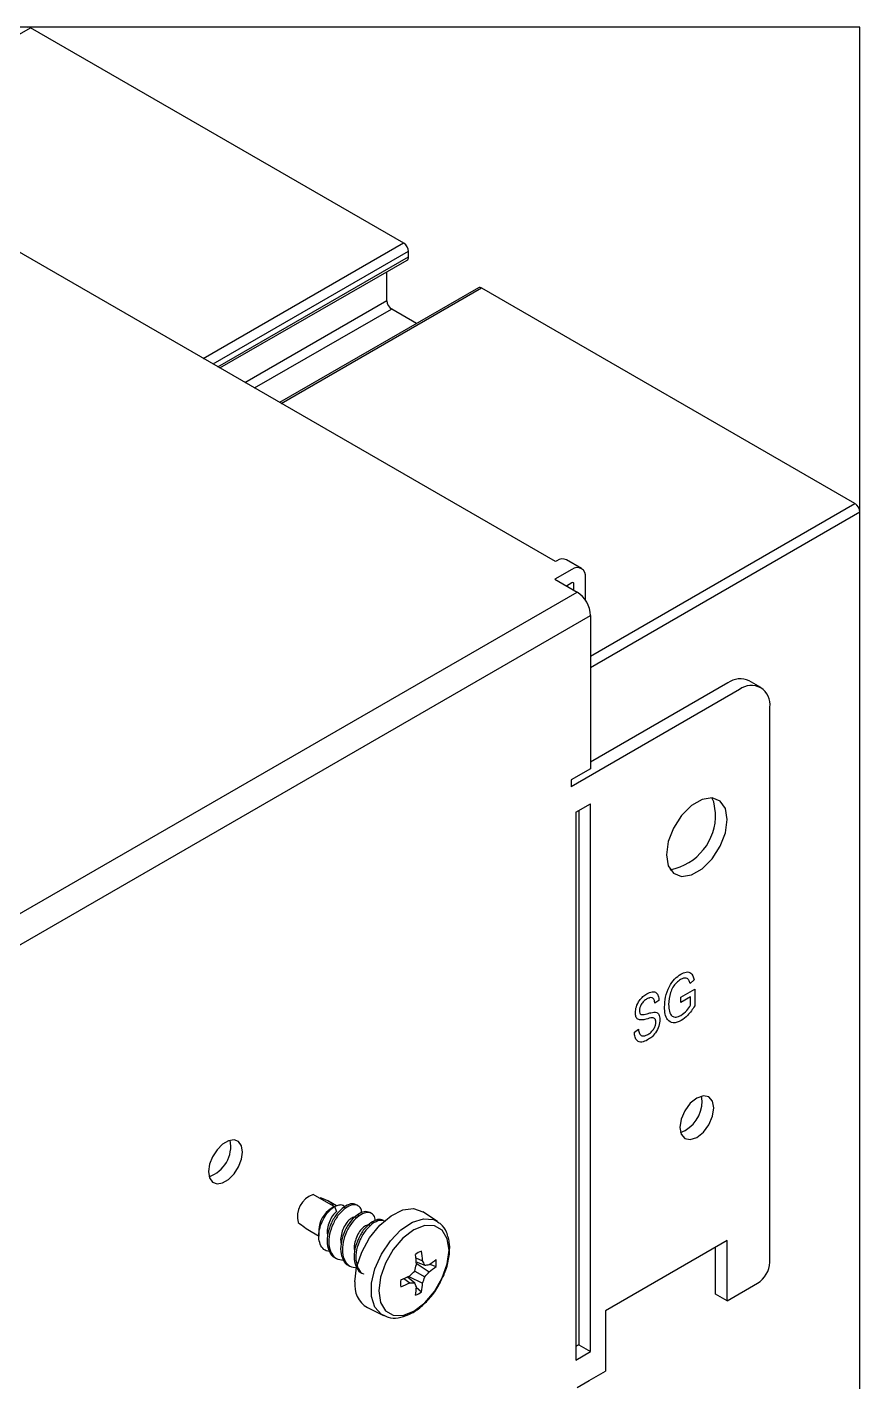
# Model space of a CAD drawing. Extents: x 0 to 6.25, y -6.86 to 0.
# Drawn here: x 3.834 to 6.254, y -3.937 to 0 of the extents above; entities that cross this region are included whole.
import ezdxf

# ---------------------------------------------------------------- set-up
doc = ezdxf.new("R2010")
doc.units = 0
doc.header["$LTSCALE"] = 0.5
doc.header["$MEASUREMENT"] = 0
for name, color, linetype in [('Hardware', 242, 'CONTINUOUS'), ('Housing', 150, 'CONTINUOUS'), ('Mounting', 4, 'CONTINUOUS')]:
    doc.layers.add(name, color=color, linetype=linetype)
doc.layers.add('Text-Unprinted', color=131, linetype='CONTINUOUS', plot=False)

msp = doc.modelspace()

# ---------------------------------------------------------------- linework, layer by layer
at = {"layer": 'Hardware', "transparency": 16777216}
for p, q in [((4.7242, -3.4267), (4.6649, -3.3924)), ((4.6871, -3.4025), (4.6843, -3.4036)), ((4.7331, -3.4251), (4.7101, -3.4118)), ((4.7953, -3.4248), (4.7905, -3.422)), ((4.7272, -3.4277), (4.7176, -3.4332)), ((4.7272, -3.4277), (4.7328, -3.442)), ((4.7593, -3.4317), (4.7544, -3.4289)), ((4.7986, -3.4544), (4.7937, -3.4516)), ((4.8346, -3.4475), (4.8298, -3.4447)), ((5.027, -3.4713), (4.9837, -3.4425)), ((4.6595, -3.4995), (4.683, -3.5131)), ((4.6818, -3.4953), (4.6818, -3.5132)), ((4.8379, -3.4771), (4.833, -3.4743)), ((4.7281, -3.5754), (4.733, -3.5782)), ((4.9636, -3.5763), (4.9832, -3.5851)), ((4.7674, -3.598), (4.7723, -3.6009)), ((4.9603, -3.6147), (4.9896, -3.6316)), ((4.9646, -3.5877), (4.9896, -3.5978)), ((4.965, -3.5918), (5.0023, -3.6169)), ((5.0037, -3.5952), (5.0223, -3.6015)), ((4.9287, -3.6367), (4.9461, -3.6494)), ((4.939, -3.632), (4.9603, -3.6486)), ((4.9428, -3.6302), (4.9832, -3.65)), ((4.965, -3.662), (4.9799, -3.6751)), ((4.8229, -3.7211), (4.8695, -3.7442))]:
    msp.add_line(p, q, dxfattribs=at)
at = {"layer": 'Hardware', "transparency": 16777216, "flags": 128}
for points in [[(4.7865, -3.6458), (4.7915, -3.6041), (4.8063, -3.5603), (4.8293, -3.5183), (4.8587, -3.4817), (4.8918, -3.4539), (4.9256, -3.4373), (4.9572, -3.4334), (4.9837, -3.4425)], [(4.869, -3.744), (4.8636, -3.7408), (4.8449, -3.7199), (4.8351, -3.6889), (4.8351, -3.6505), (4.8449, -3.6082), (4.8636, -3.5657), (4.8896, -3.5267), (4.9205, -3.4949), (4.9536, -3.4729), (4.986, -3.4627), (5.0148, -3.4653), (5.0274, -3.4715)], [(4.8557, -3.6723), (4.8607, -3.7058), (4.8752, -3.7303), (4.8978, -3.7434), (4.9263, -3.7437), (4.9579, -3.7313), (4.9894, -3.7073), (5.0179, -3.6741), (5.0405, -3.6349), (5.055, -3.5937), (5.06, -3.5543), (5.055, -3.5208), (5.0405, -3.4963), (5.0179, -3.4832), (4.9894, -3.4829), (4.9579, -3.4954), (4.9263, -3.5194), (4.8978, -3.5525), (4.8752, -3.5917), (4.8607, -3.6329), (4.8557, -3.6723)]]:
    msp.add_lwpolyline(points, dxfattribs=at)
at = {"layer": 'Hardware', "transparency": 16777216}
for centre, radius, start, end in [((4.6875, -3.4567), 0.0681, 109.3629, 194.3653), ((4.7576, -3.4977), 0.0759, 121.8306, 178.1748), ((5.0053, -3.621), 0.0689, 111.6345, 128.3601), ((4.4166, -3.6335), 0.55, 3.9597, 6.9502), ((4.5532, -3.6222), 0.4316, 4.9276, 8.6985), ((4.8016, -3.302), 0.3561, 304.3079, 308.3032), ((4.9541, -3.5915), 0.069, 351.6386, 8.3614), ((4.5706, -3.2304), 0.5473, 313.322, 315.3986), ((4.4326, -3.4694), 0.5473, 344.6008, 346.6774), ((4.6528, -3.7594), 0.3736, 25.6313, 27.8099), ((4.9433, -3.1932), 0.4073, 276.5285, 278.3323), ((4.6639, -3.3373), 0.439, 317.9043, 320.4427), ((4.8266, -3.3686), 0.3042, 305.2772, 310.0383), ((4.8636, -3.655), 0.0777, 173.2098, 238.352), ((4.9882, -3.6505), 0.069, 171.6386, 188.3614), ((4.7047, -3.1344), 0.55, 293.0475, 296.0377), ((4.7633, -3.2584), 0.4316, 291.2989, 295.0697), ((4.9319, -3.276), 0.3737, 272.1836, 274.3618), ((4.5868, -3.8107), 0.4072, 21.6598, 23.4642), ((4.6101, -3.6336), 0.3562, 351.6942, 355.6893), ((4.6802, -3.622), 0.3043, 349.9594, 354.7202), ((4.5718, -3.4967), 0.439, 339.5569, 342.0951), ((4.9371, -3.621), 0.0689, 291.6345, 308.3601)]:
    msp.add_arc(centre, radius, start, end, dxfattribs=at)
for major_axis, ratio, start_param, end_param in [((0.0904, -0.0035), 0.350579, 0.102496, 0.959353), ((0.0986, -0.0869), 0.337713, 4.877792, 5.249992)]:
    msp.add_ellipse((4.6342, -3.4264), major_axis=major_axis, ratio=ratio, start_param=start_param, end_param=end_param, dxfattribs=at)
for points, knots in [([(4.7272, -3.4277), (4.7308, -3.4259), (4.7386, -3.4221), (4.7489, -3.4212), (4.7535, -3.4245), (4.7557, -3.4261)], [0, 0, 0, 0, 0.307059, 0.676919, 1, 1, 1, 1]), ([(4.7904, -3.4221), (4.7853, -3.4203), (4.775, -3.417), (4.7613, -3.425), (4.7544, -3.4289)], [0, 0, 0, 0, 0.503719, 1, 1, 1, 1]), ([(4.8062, -3.4458), (4.8061, -3.443), (4.8057, -3.4328), (4.7959, -3.4233), (4.7798, -3.4201), (4.7661, -3.4279), (4.7593, -3.4317)], [0, 0, 0, 0, 0.111126, 0.4019144, 0.7049046, 1, 1, 1, 1]), ([(4.7127, -3.5576), (4.7096, -3.5573), (4.7004, -3.5564), (4.6896, -3.546), (4.6821, -3.5287), (4.6811, -3.5064), (4.6861, -3.4828), (4.6962, -3.4603), (4.7095, -3.4416), (4.7204, -3.4318), (4.7263, -3.4283), (4.7272, -3.4277)], [0, 0, 0, 0, 0.073143, 0.211806, 0.350715, 0.480679, 0.609095, 0.737741, 0.857764, 0.975937, 1, 1, 1, 1]), ([(4.7544, -3.4289), (4.7477, -3.4347), (4.734, -3.4464), (4.7174, -3.4746), (4.7068, -3.5054), (4.7046, -3.5361), (4.7123, -3.5601), (4.721, -3.5736), (4.7281, -3.5753), (4.7281, -3.5753)], [0, 0, 0, 0, 0.165435, 0.335295, 0.498315, 0.666674, 0.835034, 0.998054, 1, 1, 1, 1]), ([(4.7328, -3.442), (4.729, -3.4458), (4.7211, -3.4534), (4.7118, -3.4714), (4.7064, -3.4907), (4.7052, -3.5055), (4.7074, -3.5116), (4.7078, -3.5125)], [0, 0, 0, 0, 0.237622, 0.481843, 0.715873, 0.957852, 1, 1, 1, 1]), ([(4.7593, -3.4317), (4.7526, -3.4375), (4.7389, -3.4493), (4.7223, -3.4774), (4.7116, -3.5083), (4.7096, -3.5388), (4.7168, -3.5637), (4.7314, -3.5802), (4.7459, -3.582), (4.7531, -3.5829)], [0, 0, 0, 0, 0.1430202, 0.2898668, 0.4307996, 0.5763481, 0.7218966, 0.8628294, 1, 1, 1, 1]), ([(4.7937, -3.4516), (4.787, -3.4574), (4.7733, -3.4691), (4.7567, -3.4973), (4.7461, -3.5281), (4.7439, -3.5588), (4.7516, -3.5828), (4.7603, -3.5963), (4.7673, -3.5979), (4.7674, -3.598)], [0, 0, 0, 0, 0.165435, 0.335295, 0.498315, 0.666674, 0.835034, 0.998054, 1, 1, 1, 1]), ([(4.7924, -3.4594), (4.7896, -3.4586), (4.7839, -3.4571), (4.7721, -3.4637), (4.7604, -3.4763), (4.7511, -3.494), (4.7457, -3.5134), (4.7445, -3.5282), (4.7467, -3.5343), (4.747, -3.5352)], [0, 0, 0, 0, 0.163229, 0.323888, 0.484547, 0.649668, 0.807898, 0.971503, 1, 1, 1, 1]), ([(4.7986, -3.4544), (4.7918, -3.4602), (4.7782, -3.4719), (4.7616, -3.5001), (4.7509, -3.531), (4.7489, -3.5614), (4.7561, -3.5863), (4.7706, -3.6029), (4.7852, -3.6047), (4.7924, -3.6056)], [0, 0, 0, 0, 0.14302, 0.289867, 0.4308, 0.576348, 0.721897, 0.862829, 1, 1, 1, 1]), ([(4.8297, -3.4447), (4.8246, -3.443), (4.8143, -3.4397), (4.8006, -3.4476), (4.7937, -3.4516)], [0, 0, 0, 0, 0.503719, 1, 1, 1, 1]), ([(4.8455, -3.4685), (4.8454, -3.4657), (4.845, -3.4555), (4.8352, -3.446), (4.8191, -3.4428), (4.8054, -3.4506), (4.7986, -3.4544)], [0, 0, 0, 0, 0.111126, 0.4019144, 0.7049046, 1, 1, 1, 1]), ([(4.869, -3.4674), (4.8639, -3.4657), (4.8536, -3.4623), (4.8398, -3.4703), (4.833, -3.4743)], [0, 0, 0, 0, 0.503719, 1, 1, 1, 1]), ([(4.833, -3.4743), (4.8263, -3.4801), (4.8126, -3.4918), (4.796, -3.5199), (4.7853, -3.5508), (4.7832, -3.5815), (4.7909, -3.6055), (4.7996, -3.6189), (4.8066, -3.6206), (4.8067, -3.6206)], [0, 0, 0, 0, 0.165435, 0.335295, 0.498315, 0.666674, 0.835034, 0.998054, 1, 1, 1, 1]), ([(4.8317, -3.4821), (4.8289, -3.4813), (4.8232, -3.4797), (4.8114, -3.4864), (4.7997, -3.499), (4.7904, -3.5167), (4.785, -3.5361), (4.7838, -3.5509), (4.786, -3.557), (4.7863, -3.5579)], [0, 0, 0, 0, 0.163229, 0.323888, 0.484547, 0.649668, 0.807898, 0.971503, 1, 1, 1, 1]), ([(4.8379, -3.4771), (4.8311, -3.4829), (4.8175, -3.4946), (4.8009, -3.5227), (4.7902, -3.5536), (4.7881, -3.5843), (4.7958, -3.6083), (4.8045, -3.6218), (4.8115, -3.6234), (4.8116, -3.6235)], [0, 0, 0, 0, 0.165435, 0.335295, 0.498315, 0.666674, 0.835034, 0.998054, 1, 1, 1, 1]), ([(4.8739, -3.4702), (4.8687, -3.4685), (4.8585, -3.4651), (4.8447, -3.4731), (4.8379, -3.4771)], [0, 0, 0, 0, 0.503719, 1, 1, 1, 1]), ([(5.0329, -3.6507), (5.0387, -3.6393), (5.0514, -3.6146), (5.0612, -3.575), (5.0632, -3.5354), (5.0545, -3.5028), (5.0415, -3.4808), (5.03, -3.4747), (5.0267, -3.473)], [0, 0, 0, 0, 0.167696, 0.36269, 0.55992, 0.76026, 0.931534, 1, 1, 1, 1]), ([(4.8696, -3.7424), (4.8741, -3.745), (4.8868, -3.7524), (4.9129, -3.7519), (4.9439, -3.7427), (4.9759, -3.7226), (5.0054, -3.693), (5.0251, -3.6676), (5.032, -3.6525), (5.0329, -3.6507)], [0, 0, 0, 0, 0.090625, 0.256249, 0.426306, 0.606513, 0.790949, 0.975046, 1, 1, 1, 1])]:
    msp.add_open_spline(points, degree=3, knots=knots, dxfattribs=at)
at = {"layer": 'Housing', "transparency": 16777216}
for p, q in [((3.263, -0.3373), (3.8442, -0.0018)), ((5.4714, -1.828), (6.2395, -1.3846)), ((5.4714, -1.8606), (6.2537, -1.409))]:
    msp.add_line(p, q, dxfattribs=at)
at = {"layer": 'Housing', "linetype": 'Continuous', "lineweight": 25, "transparency": 16777216}
for p, q in [((4.9285, -0.6277), (3.8443, -0.0018)), ((4.3461, -0.9626), (4.9275, -0.6272)), ((4.3744, -0.9789), (4.9426, -0.6511)), ((4.3885, -0.9871), (4.9426, -0.6674)), ((4.9426, -0.6686), (4.9426, -0.6522)), ((4.3944, -0.9904), (4.9385, -0.6777)), ((4.8794, -0.7954), (4.8794, -0.7118)), ((5.1452, -0.7576), (4.5675, -1.0904)), ((4.5728, -1.0934), (5.1543, -0.758)), ((6.2395, -1.3846), (5.1552, -0.7586)), ((4.4668, -1.0323), (4.8794, -0.7943)), ((4.4951, -1.0486), (4.8927, -0.8193)), ((4.9655, -0.8614), (4.8936, -0.8199)), ((6.2537, -4.6426), (6.2537, -1.4091))]:
    msp.add_line(p, q, dxfattribs=at)
for centre, radius, start, end in [((3.8384, -0.01), 0.0101, 54.3824, 114.3071), ((4.9119, -0.6536), 0.0307, 2.6055, 57.3945), ((4.9328, -0.6696), 0.00986, 305.0133, 6.2988), ((5.1494, -0.7668), 0.0101, 54.3824, 114.3071), ((4.9101, -0.794), 0.0307, 182.6055, 237.3945), ((6.223, -1.4105), 0.0307, 2.6048, 57.395)]:
    msp.add_arc(centre, radius, start, end, dxfattribs=at)
at = {"layer": 'Mounting', "transparency": 16777216}
for p, q in [((5.3692, -1.5532), (3.1588, -0.2772)), ((5.3734, -1.5508), (5.3692, -1.5532)), ((5.4452, -1.5733), (5.4013, -1.548)), ((5.4173, -1.5761), (5.3678, -1.6046)), ((5.3678, -1.6046), (5.432, -1.6417)), ((5.4567, -1.666), (5.4567, -1.5989)), ((3.3107, -2.8663), (5.432, -1.6417)), ((5.4173, -1.6151), (5.4016, -1.6242)), ((5.4229, -1.6365), (5.4229, -1.6184)), ((3.3501, -2.9346), (5.4714, -1.71)), ((5.4714, -1.71), (5.4714, -2.1553)), ((5.9037, -1.9253), (5.4151, -2.2073)), ((5.8699, -1.9058), (5.4714, -2.1358)), ((5.9662, -1.9191), (5.9324, -1.8996)), ((5.9921, -3.589), (5.9921, -1.9763)), ((5.4714, -2.1553), (5.4151, -2.1878)), ((5.4151, -2.1878), (5.4151, -2.2073)), ((5.4285, -2.2813), (5.4709, -2.2568)), ((5.4285, -2.2813), (5.4285, -3.8735)), ((5.4371, -2.2763), (5.4371, -3.8295)), ((5.4709, -3.849), (5.4709, -2.2568)), ((5.7724, -2.769), (5.7605, -2.7793)), ((5.6699, -2.8282), (5.658, -2.8367)), ((5.7337, -2.8187), (5.7739, -2.7956)), ((5.762, -2.8179), (5.7337, -2.8342)), ((5.7337, -2.8342), (5.7337, -2.8187)), ((5.762, -2.8421), (5.762, -2.8179)), ((5.7739, -2.7956), (5.7739, -2.844)), ((5.5985, -2.9208), (5.6104, -2.9122)), ((5.7957, -3.1212), (5.7937, -3.1064)), ((5.8683, -3.5265), (5.5148, -3.7306)), ((5.8683, -3.7012), (5.8683, -3.5265)), ((5.8345, -3.6817), (5.8345, -3.546)), ((5.8683, -3.7012), (5.9567, -3.6502)), ((5.8683, -3.7012), (5.8345, -3.6817)), ((5.5148, -3.7306), (5.5148, -3.9053)), ((5.4336, -3.8315), (5.4285, -3.8345)), ((5.4285, -3.8735), (5.4709, -3.849)), ((5.4371, -3.8295), (5.4336, -3.8315)), ((5.4371, -3.8295), (5.4709, -3.849)), ((5.432, -3.9531), (5.4674, -3.9327)), ((5.4674, -3.9327), (5.5148, -3.9053))]:
    msp.add_line(p, q, dxfattribs=at)
at = {"layer": 'Mounting', "transparency": 16777216, "flags": 128}
for points in [[(5.8683, -2.3029), (5.863, -2.2711), (5.8477, -2.2492), (5.8241, -2.24), (5.7953, -2.2446), (5.7646, -2.2623), (5.7358, -2.2911), (5.7122, -2.3274), (5.6969, -2.367), (5.6916, -2.405), (5.6969, -2.4368), (5.7122, -2.4586), (5.7358, -2.4678), (5.7646, -2.4633), (5.7953, -2.4456), (5.8241, -2.4168), (5.8477, -2.3805), (5.863, -2.3409), (5.8683, -2.3029)], [(5.8345, -2.2834), (5.8292, -2.2516), (5.8232, -2.24)], [(5.8295, -3.1407), (5.8257, -3.121), (5.815, -3.1086), (5.7989, -3.1055), (5.78, -3.1121), (5.761, -3.1274), (5.745, -3.149), (5.7342, -3.1738), (5.7305, -3.1978), (5.7342, -3.2175), (5.745, -3.2299), (5.761, -3.233), (5.78, -3.2264), (5.7989, -3.2111), (5.815, -3.1895), (5.8257, -3.1647), (5.8295, -3.1407)], [(4.4603, -3.2689), (4.4573, -3.251), (4.4487, -3.2388), (4.4355, -3.2337), (4.4194, -3.2362), (4.4022, -3.2461), (4.386, -3.2622), (4.3729, -3.2826), (4.3643, -3.3047), (4.3613, -3.326), (4.3643, -3.3438), (4.3729, -3.3561), (4.386, -3.3612), (4.4022, -3.3587), (4.4194, -3.3488), (4.4355, -3.3327), (4.4487, -3.3123), (4.4573, -3.2901), (4.4603, -3.2689)]]:
    msp.add_lwpolyline(points, dxfattribs=at)
at = {"layer": 'Mounting', "transparency": 16777216}
for centre, radius, start, end in [((5.3898, -1.5736), 0.0281, 65.6929, 125.6176), ((5.4327, -1.595), 0.0244, 350.786, 129.2033), ((5.4195, -1.6178), 0.00349, 350.786, 129.2033), ((5.3858, -1.7139), 0.0858, 2.6055, 57.3945), ((5.9065, -1.9569), 0.0629, 65.6929, 125.6176), ((5.9382, -1.9676), 0.0546, 350.786, 129.2033), ((5.6725, -2.2891), 0.1622, 280.8106, 2.0176), ((5.6962, -3.1199), 0.0995, 291.3547, 359.2932), ((4.3315, -3.2517), 0.0945, 289.5794, 10.4259), ((5.9153, -3.5855), 0.0768, 302.6055, 357.3945)]:
    msp.add_arc(centre, radius, start, end, dxfattribs=at)
for points, knots in [([(5.6862, -2.8477), (5.6867, -2.8381), (5.6878, -2.8191), (5.6979, -2.7896), (5.7148, -2.7647), (5.7274, -2.7561), (5.7337, -2.7518)], [0, 0, 0, 0, 0.2808705, 0.5607644, 0.7800038, 1, 1, 1, 1]), ([(5.7337, -2.7518), (5.739, -2.7493), (5.7496, -2.7442), (5.7661, -2.7477), (5.77, -2.7609), (5.7724, -2.769)], [0, 0, 0, 0, 0.281017, 0.561281, 1, 1, 1, 1]), ([(5.7326, -2.7679), (5.7286, -2.7706), (5.7206, -2.7759), (5.7101, -2.7897), (5.7, -2.8124), (5.6989, -2.8287), (5.6981, -2.8402)], [0, 0, 0, 0, 0.187141, 0.373768, 0.560915, 1, 1, 1, 1]), ([(5.7605, -2.7793), (5.7595, -2.7756), (5.7575, -2.7684), (5.7504, -2.763), (5.7415, -2.7635), (5.7356, -2.7664), (5.7326, -2.7679)], [0, 0, 0, 0, 0.280804, 0.559316, 0.779567, 1, 1, 1, 1]), ([(5.6015, -2.8643), (5.602, -2.8585), (5.603, -2.8468), (5.6121, -2.8292), (5.6234, -2.8163), (5.6309, -2.8114), (5.6347, -2.809)], [0, 0, 0, 0, 0.279697, 0.558854, 0.77913, 1, 1, 1, 1]), ([(5.6351, -2.8242), (5.6321, -2.8261), (5.6261, -2.8299), (5.6185, -2.8391), (5.614, -2.8493), (5.6136, -2.855), (5.6134, -2.8578)], [0, 0, 0, 0, 0.280929, 0.559977, 0.779752, 1, 1, 1, 1]), ([(5.6347, -2.809), (5.6399, -2.8065), (5.6502, -2.8015), (5.6624, -2.8047), (5.6687, -2.8148), (5.6695, -2.8237), (5.6699, -2.8282)], [0, 0, 0, 0, 0.280155, 0.559064, 0.779285, 1, 1, 1, 1]), ([(5.658, -2.8367), (5.6575, -2.8331), (5.6567, -2.8259), (5.6511, -2.8199), (5.643, -2.8201), (5.6378, -2.8228), (5.6351, -2.8242)], [0, 0, 0, 0, 0.280757, 0.5593, 0.779211, 1, 1, 1, 1]), ([(5.6324, -2.8828), (5.628, -2.8839), (5.6194, -2.8861), (5.6086, -2.8844), (5.6024, -2.8761), (5.6018, -2.8683), (5.6015, -2.8643)], [0, 0, 0, 0, 0.281142, 0.560056, 0.779862, 1, 1, 1, 1]), ([(5.6134, -2.8578), (5.6135, -2.8605), (5.6137, -2.8653), (5.6161, -2.8679), (5.6171, -2.8691)], [0, 0, 0, 0, 0.560374, 1, 1, 1, 1]), ([(5.6171, -2.8691), (5.6203, -2.8695), (5.626, -2.8702), (5.6325, -2.8682), (5.6353, -2.8674)], [0, 0, 0, 0, 0.557866, 1, 1, 1, 1]), ([(5.6353, -2.8674), (5.6391, -2.8662), (5.6458, -2.8642), (5.6523, -2.8631), (5.6552, -2.8627)], [0, 0, 0, 0, 0.56013, 1, 1, 1, 1]), ([(5.6552, -2.8627), (5.658, -2.8628), (5.6638, -2.863), (5.6713, -2.8693), (5.6723, -2.8785), (5.6728, -2.8841)], [0, 0, 0, 0, 0.280966, 0.561401, 1, 1, 1, 1]), ([(5.7345, -2.8869), (5.7265, -2.8903), (5.7105, -2.8972), (5.6945, -2.8866), (5.6871, -2.8688), (5.6865, -2.8547), (5.6862, -2.8477)], [0, 0, 0, 0, 0.2790871, 0.5580211, 0.778776, 1, 1, 1, 1]), ([(5.6981, -2.8402), (5.6984, -2.8471), (5.6989, -2.8609), (5.7064, -2.8748), (5.7194, -2.8786), (5.729, -2.8741), (5.7338, -2.8719)], [0, 0, 0, 0, 0.281148, 0.560308, 0.78001, 1, 1, 1, 1]), ([(5.7338, -2.8719), (5.7397, -2.8676), (5.7501, -2.8598), (5.7583, -2.8475), (5.762, -2.8421)], [0, 0, 0, 0, 0.559294, 1, 1, 1, 1]), ([(5.7739, -2.844), (5.7674, -2.8539), (5.7559, -2.8717), (5.7411, -2.8823), (5.7345, -2.8869)], [0, 0, 0, 0, 0.560235, 1, 1, 1, 1]), ([(5.6104, -2.9122), (5.611, -2.9165), (5.612, -2.9252), (5.6191, -2.9317), (5.6284, -2.9319), (5.6347, -2.9288), (5.6378, -2.9273)], [0, 0, 0, 0, 0.280743, 0.559143, 0.77941, 1, 1, 1, 1]), ([(5.6609, -2.8913), (5.6608, -2.8895), (5.6606, -2.8858), (5.6586, -2.8817), (5.6553, -2.8793), (5.6468, -2.8786), (5.6388, -2.8809), (5.6324, -2.8828)], [0, 0, 0, 0, 0.124972, 0.249815, 0.374598, 0.499572, 1, 1, 1, 1]), ([(5.6728, -2.8841), (5.6722, -2.8904), (5.6709, -2.903), (5.6612, -2.9219), (5.649, -2.9355), (5.6409, -2.9407), (5.6368, -2.9433)], [0, 0, 0, 0, 0.279546, 0.558773, 0.779039, 1, 1, 1, 1]), ([(5.6378, -2.9273), (5.641, -2.9252), (5.6474, -2.9211), (5.6554, -2.9113), (5.6603, -2.9004), (5.6607, -2.8944), (5.6609, -2.8913)], [0, 0, 0, 0, 0.28085, 0.559959, 0.779767, 1, 1, 1, 1]), ([(5.6368, -2.9433), (5.631, -2.9461), (5.6196, -2.9516), (5.6064, -2.9473), (5.5997, -2.9357), (5.5989, -2.9258), (5.5985, -2.9208)], [0, 0, 0, 0, 0.280063, 0.558927, 0.779176, 1, 1, 1, 1])]:
    msp.add_open_spline(points, degree=3, knots=knots, dxfattribs=at)
at = {"layer": 'Text-Unprinted', "ltscale": 0.5, "transparency": 16777216}
msp.add_lwpolyline([(6.2537, 0), (0, 0), (0, -6.8642), (6.2537, -6.8642)], close=True, dxfattribs=at)

doc.saveas('drawing.dxf')
